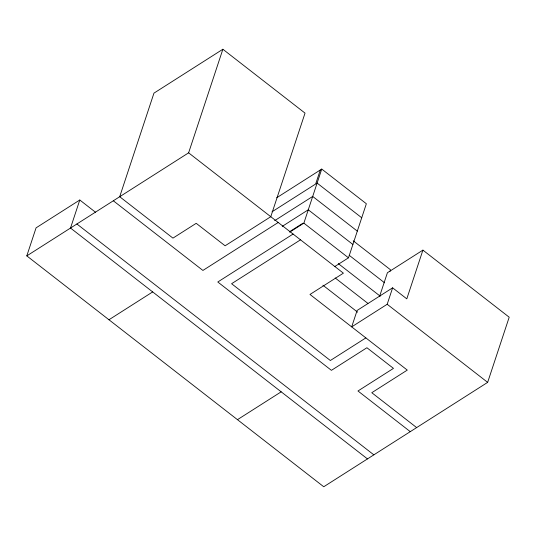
<?xml version="1.0" encoding="UTF-8"?>
<svg xmlns="http://www.w3.org/2000/svg" width="536" height="536" viewBox="0 0 536 536"><rect width="100%" height="100%" fill="white"/><g stroke="black" fill="none" stroke-linecap="round" stroke-linejoin="round"><path stroke-width="0.8" d="M379.609 296.314L387.407 272.737L422.911 250.124L509.2 317.212L487.653 382.369L323.751 486.755L26.8 255.886L36.073 227.854L79.79 200.008L95.562 212.276M79.79 200.008L70.517 228.041L367.468 458.91M26.8 255.886L188.612 152.834L222.875 49.245L305.031 113.123L270.774 216.705L225.107 245.79L196.203 223.318L172.954 238.125L119.696 196.725L153.953 93.137L222.875 49.245M315.878 183.345L320.294 169.999M289.788 232.101L303.865 223.137L321.747 169.068L366.356 203.754L348.48 257.823L334.551 266.687M390.02 271.37L390.536 269.809L353.231 240.805M392.62 287.832L357.123 310.445L351.69 326.873L387.186 304.267L392.62 287.832L406.797 298.854L422.911 250.124M276.697 197.764L321.747 169.068M272.06 211.78L317.111 183.084L361.72 217.77M108.955 319.764L152.673 291.919M274.687 220.644L312.696 196.437L357.304 231.117M278.204 222.487L202.916 270.439L113.324 200.786M282.238 226.373L308.28 209.79L352.889 244.47M289.413 231.813L302.813 223.284M293.078 234.051L217.784 281.996L331.416 370.343L366.919 347.737L393.471 368.379L357.968 390.985L410.275 431.654M300.508 239.827L231.592 283.718L330.357 360.507L365.86 337.894M237.461 419.668L281.179 391.823M349.251 255.33L384.593 282.814M303.865 223.137L348.48 257.823M338.29 263.598L380.178 296.16M387.186 304.267L487.653 382.369M188.612 152.834L343.402 273.172L309.982 294.452L407.28 370.101L371.783 392.707L416.646 427.594M335.188 277.963L367.91 303.403M322.913 285.206L357.606 312.173M76.889 223.981L373.84 454.85"/></g></svg>
